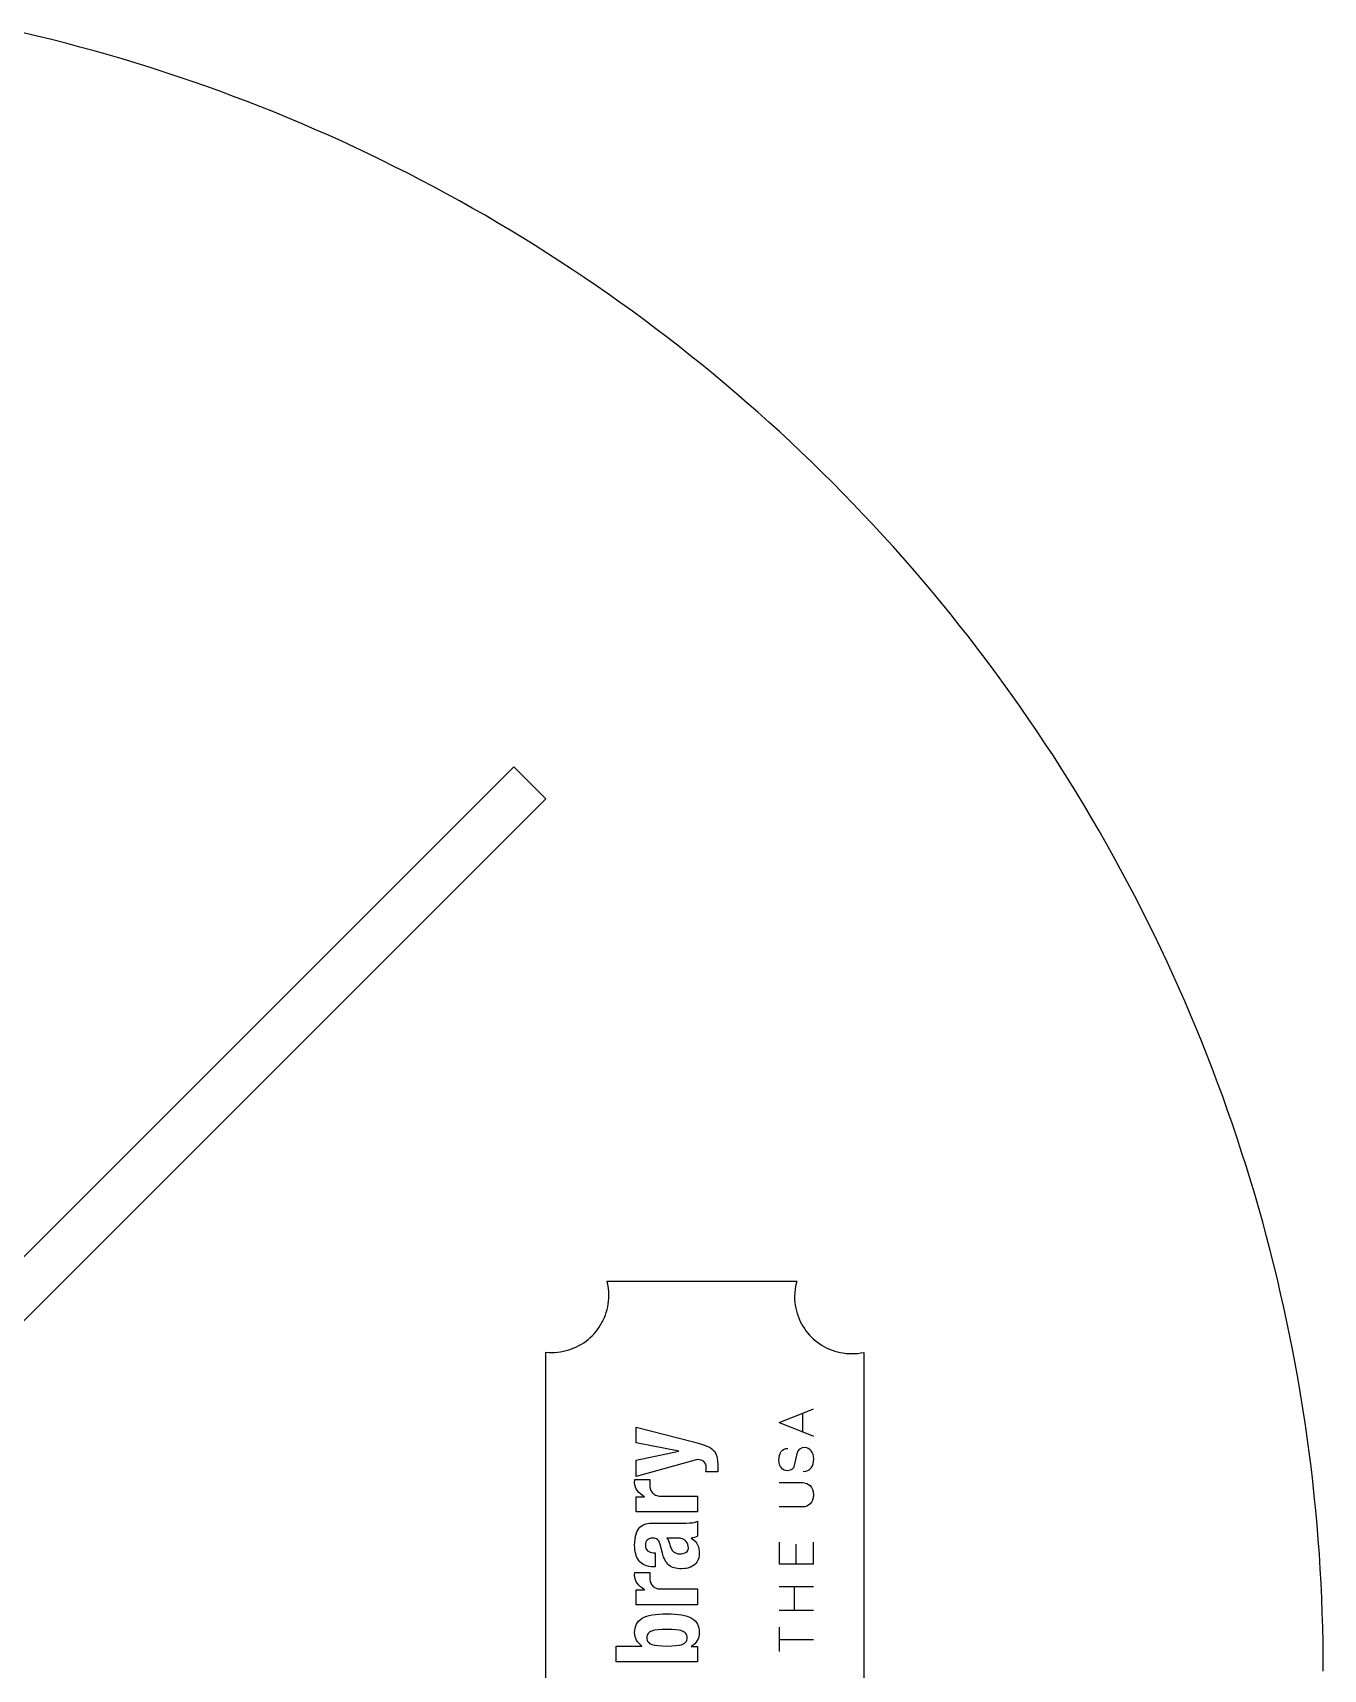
# Model space of a CAD drawing. Extents: x -457 to 457, y -182 to 182.
# Drawn here: x 328.6 to 457.2, y 14 to 177.2 of the extents above; entities that cross this region are included whole.
import ezdxf

# ---------------------------------------------------------------- set-up
doc = ezdxf.new("R2010")
doc.units = 0
doc.header["$MEASUREMENT"] = 0
doc.layers.get('0').update_dxf_attribs({"linetype": 'CONTINUOUS'})

msp = doc.modelspace()

# ---------------------------------------------------------------- linework, layer by layer
for p, q in [((329.05, 176.84), (327.63, 177.18)), ((330.47, 176.49), (329.05, 176.84)), ((331.89, 176.13), (330.47, 176.49)), ((333.3, 175.75), (331.89, 176.13)), ((334.71, 175.37), (333.3, 175.75)), ((336.12, 174.97), (334.71, 175.37)), ((337.52, 174.56), (336.12, 174.97)), ((338.92, 174.14), (337.52, 174.56)), ((340.31, 173.7), (338.92, 174.14)), ((341.71, 173.25), (340.31, 173.7)), ((343.09, 172.79), (341.71, 173.25)), ((344.48, 172.32), (343.09, 172.79)), ((345.86, 171.84), (344.48, 172.32)), ((347.23, 171.34), (345.86, 171.84)), ((348.6, 170.83), (347.23, 171.34)), ((349.97, 170.32), (348.6, 170.83)), ((351.33, 169.78), (349.97, 170.32)), ((352.69, 169.24), (351.33, 169.78)), ((354.04, 168.69), (352.69, 169.24)), ((355.39, 168.12), (354.04, 168.69)), ((356.73, 167.54), (355.39, 168.12)), ((358.07, 166.95), (356.73, 167.54)), ((359.4, 166.35), (358.07, 166.95)), ((360.72, 165.73), (359.4, 166.35)), ((362.05, 165.11), (360.72, 165.73)), ((363.36, 164.47), (362.05, 165.11)), ((364.67, 163.82), (363.36, 164.47)), ((365.98, 163.16), (364.67, 163.82)), ((367.28, 162.49), (365.98, 163.16)), ((368.57, 161.81), (367.28, 162.49)), ((369.85, 161.12), (368.57, 161.81)), ((371.14, 160.41), (369.85, 161.12)), ((372.41, 159.7), (371.14, 160.41)), ((373.68, 158.97), (372.41, 159.7)), ((374.94, 158.23), (373.68, 158.97)), ((376.19, 157.48), (374.94, 158.23)), ((377.44, 156.72), (376.19, 157.48)), ((378.69, 155.95), (377.44, 156.72)), ((379.92, 155.17), (378.69, 155.95)), ((381.15, 154.38), (379.92, 155.17)), ((382.37, 153.58), (381.15, 154.38)), ((383.58, 152.76), (382.37, 153.58)), ((384.79, 151.94), (383.58, 152.76)), ((385.99, 151.1), (384.79, 151.94)), ((387.18, 150.26), (385.99, 151.1)), ((388.37, 149.4), (387.18, 150.26)), ((389.55, 148.54), (388.37, 149.4)), ((390.72, 147.66), (389.55, 148.54)), ((391.88, 146.78), (390.72, 147.66)), ((393.03, 145.88), (391.88, 146.78)), ((394.18, 144.97), (393.03, 145.88)), ((395.32, 144.06), (394.18, 144.97)), ((396.45, 143.13), (395.32, 144.06)), ((397.57, 142.19), (396.45, 143.13)), ((398.69, 141.25), (397.57, 142.19)), ((399.79, 140.29), (398.69, 141.25)), ((400.89, 139.33), (399.79, 140.29)), ((401.98, 138.35), (400.89, 139.33)), ((403.06, 137.37), (401.98, 138.35)), ((404.13, 136.38), (403.06, 137.37)), ((405.2, 135.37), (404.13, 136.38)), ((406.25, 134.36), (405.2, 135.37)), ((407.3, 133.34), (406.25, 134.36)), ((408.34, 132.31), (407.3, 133.34)), ((409.36, 131.27), (408.34, 132.31)), ((410.38, 130.22), (409.36, 131.27)), ((411.39, 129.16), (410.38, 130.22)), ((412.39, 128.1), (411.39, 129.16)), ((413.38, 127.02), (412.39, 128.1)), ((414.36, 125.94), (413.38, 127.02)), ((415.34, 124.85), (414.36, 125.94)), ((416.3, 123.75), (415.34, 124.85)), ((417.25, 122.64), (416.3, 123.75)), ((418.19, 121.52), (417.25, 122.64)), ((419.13, 120.4), (418.19, 121.52)), ((420.05, 119.27), (419.13, 120.4)), ((420.96, 118.12), (420.05, 119.27)), ((421.87, 116.98), (420.96, 118.12)), ((422.76, 115.82), (421.87, 116.98)), ((423.64, 114.65), (422.76, 115.82)), ((424.52, 113.48), (423.64, 114.65)), ((425.38, 112.3), (424.52, 113.48)), ((426.23, 111.11), (425.38, 112.3)), ((427.08, 109.92), (426.23, 111.11)), ((427.91, 108.72), (427.08, 109.92)), ((428.73, 107.51), (427.91, 108.72)), ((429.54, 106.29), (428.73, 107.51)), ((430.34, 105.07), (429.54, 106.29)), ((431.13, 103.84), (430.34, 105.07)), ((289.75, 17.2), (376.55, 103.99)), ((376.55, 103.99), (379.73, 100.81)), ((431.91, 102.6), (431.13, 103.84)), ((432.67, 101.36), (431.91, 102.6)), ((433.43, 100.11), (432.67, 101.36)), ((379.73, 100.81), (292.93, 14.01)), ((434.18, 98.85), (433.43, 100.11)), ((434.91, 97.59), (434.18, 98.85)), ((435.64, 96.32), (434.91, 97.59)), ((436.35, 95.04), (435.64, 96.32)), ((437.05, 93.76), (436.35, 95.04)), ((437.74, 92.47), (437.05, 93.76)), ((438.42, 91.17), (437.74, 92.47)), ((439.09, 89.87), (438.42, 91.17)), ((439.74, 88.57), (439.09, 89.87)), ((440.39, 87.26), (439.74, 88.57)), ((441.02, 85.94), (440.39, 87.26)), ((441.64, 84.62), (441.02, 85.94)), ((442.25, 83.29), (441.64, 84.62)), ((442.85, 81.95), (442.25, 83.29)), ((443.44, 80.62), (442.85, 81.95)), ((444.01, 79.27), (443.44, 80.62)), ((444.58, 77.92), (444.01, 79.27)), ((445.13, 76.57), (444.58, 77.92)), ((445.67, 75.21), (445.13, 76.57)), ((446.2, 73.85), (445.67, 75.21)), ((446.71, 72.48), (446.2, 73.85)), ((447.22, 71.11), (446.71, 72.48)), ((447.71, 69.73), (447.22, 71.11)), ((448.19, 68.35), (447.71, 69.73)), ((448.66, 66.97), (448.19, 68.35)), ((449.11, 65.58), (448.66, 66.97)), ((449.56, 64.19), (449.11, 65.58)), ((449.99, 62.79), (449.56, 64.19)), ((450.41, 61.39), (449.99, 62.79)), ((450.82, 59.99), (450.41, 61.39)), ((451.21, 58.58), (450.82, 59.99)), ((451.59, 57.17), (451.21, 58.58)), ((451.97, 55.75), (451.59, 57.17)), ((452.32, 54.34), (451.97, 55.75)), ((452.67, 52.92), (452.32, 54.34)), ((385.93, 52.36), (385.85, 52.71)), ((385.85, 52.71), (404.76, 52.71)), ((385.98, 52.01), (385.93, 52.36)), ((404.67, 52.33), (404.6, 51.95)), ((404.76, 52.71), (404.67, 52.33)), ((453, 51.49), (452.67, 52.92)), ((385.96, 50.42), (386, 50.71)), ((386.02, 51.65), (385.98, 52.01)), ((386, 50.71), (386.02, 50.99)), ((386.03, 51.29), (386.02, 51.65)), ((386.02, 50.99), (386.03, 51.29)), ((404.56, 51.56), (404.55, 51.16)), ((404.55, 51.16), (404.55, 50.87)), ((404.55, 50.87), (404.58, 50.58)), ((404.6, 51.95), (404.56, 51.56)), ((404.58, 50.58), (404.61, 50.3)), ((453.32, 50.07), (453, 51.49)), ((385.47, 48.82), (385.58, 49.07)), ((385.58, 49.07), (385.68, 49.33)), ((385.68, 49.33), (385.77, 49.6)), ((385.77, 49.6), (385.85, 49.87)), ((385.85, 49.87), (385.91, 50.14)), ((385.91, 50.14), (385.96, 50.42)), ((404.61, 50.3), (404.66, 50.02)), ((404.66, 50.02), (404.73, 49.74)), ((404.73, 49.74), (404.8, 49.47)), ((404.8, 49.47), (404.89, 49.21)), ((404.89, 49.21), (404.99, 48.95)), ((404.99, 48.95), (405.11, 48.7)), ((453.63, 48.64), (453.32, 50.07)), ((384.36, 47.27), (384.55, 47.46)), ((384.55, 47.46), (384.73, 47.67)), ((384.73, 47.67), (384.9, 47.89)), ((384.9, 47.89), (385.06, 48.11)), ((385.06, 48.11), (385.21, 48.34)), ((385.21, 48.34), (385.34, 48.58)), ((385.34, 48.58), (385.47, 48.82)), ((405.11, 48.7), (405.23, 48.45)), ((405.23, 48.45), (405.37, 48.22)), ((405.37, 48.22), (405.52, 47.99)), ((405.52, 47.99), (405.68, 47.76)), ((405.68, 47.76), (405.84, 47.55)), ((405.84, 47.55), (406.02, 47.34)), ((406.02, 47.34), (406.21, 47.15)), ((453.93, 47.21), (453.63, 48.64)), ((381.21, 45.67), (381.49, 45.72)), ((381.49, 45.72), (381.77, 45.78)), ((381.77, 45.78), (382.04, 45.86)), ((382.04, 45.86), (382.3, 45.95)), ((382.3, 45.95), (382.56, 46.05)), ((382.56, 46.05), (382.81, 46.16)), ((382.81, 46.16), (383.05, 46.29)), ((383.05, 46.29), (383.29, 46.43)), ((383.29, 46.43), (383.52, 46.57)), ((383.52, 46.57), (383.75, 46.73)), ((383.75, 46.73), (383.96, 46.9)), ((383.96, 46.9), (384.17, 47.08)), ((384.17, 47.08), (384.36, 47.27)), ((406.21, 47.15), (406.41, 46.96)), ((406.41, 46.96), (406.61, 46.78)), ((406.61, 46.78), (406.83, 46.61)), ((406.83, 46.61), (407.05, 46.45)), ((407.05, 46.45), (407.28, 46.3)), ((407.28, 46.3), (407.52, 46.17)), ((407.52, 46.17), (407.77, 46.04)), ((407.77, 46.04), (408.02, 45.93)), ((408.02, 45.93), (408.28, 45.83)), ((408.28, 45.83), (408.54, 45.74)), ((408.54, 45.74), (408.81, 45.66)), ((454.21, 45.77), (453.93, 47.21)), ((454.48, 44.34), (454.21, 45.77)), ((379.73, -17.61), (379.73, 45.64)), ((379.73, 45.64), (380.03, 45.61)), ((380.03, 45.61), (380.35, 45.6)), ((380.35, 45.6), (380.64, 45.61)), ((380.64, 45.61), (380.93, 45.63)), ((380.93, 45.63), (381.21, 45.67)), ((408.81, 45.66), (409.09, 45.6)), ((409.09, 45.6), (409.37, 45.55)), ((409.37, 45.55), (409.65, 45.51)), ((409.65, 45.51), (409.94, 45.49)), ((409.94, 45.49), (410.23, 45.48)), ((410.23, 45.48), (410.54, 45.49)), ((410.54, 45.49), (410.84, 45.51)), ((410.84, 45.51), (411.14, 45.55)), ((411.14, 45.55), (411.43, 45.61)), ((411.43, 45.61), (411.43, -17.6)), ((454.74, 42.9), (454.48, 44.34)), ((454.99, 41.46), (454.74, 42.9)), ((455.22, 40.01), (454.99, 41.46)), ((403.02, 38.61), (405.35, 39.54)), ((405.35, 39.54), (406.42, 39.97)), ((405.35, 37.68), (405.35, 39.54)), ((455.44, 38.57), (455.22, 40.01)), ((388.76, 38.16), (394.47, 36.68)), ((388.76, 36.59), (388.76, 38.16)), ((403.02, 38.61), (405.35, 37.68)), ((405.35, 37.68), (406.42, 37.26)), ((455.65, 37.12), (455.44, 38.57)), ((392.99, 35.77), (388.76, 36.59)), ((394.47, 36.68), (395.18, 36.48)), ((395.18, 36.48), (395.47, 36.38)), ((395.47, 36.38), (395.73, 36.28)), ((395.73, 36.28), (395.96, 36.18)), ((395.96, 36.18), (396.16, 36.08)), ((396.16, 36.08), (396.32, 35.96)), ((396.32, 35.96), (396.46, 35.84)), ((403.34, 35.85), (403.49, 35.95)), ((403.49, 35.95), (403.67, 36.01)), ((403.67, 36.01), (403.87, 36.03)), ((405.06, 35.97), (404.96, 35.88)), ((405.31, 36.08), (405.06, 35.97)), ((405.6, 36.11), (405.31, 36.08)), ((405.76, 36.09), (405.6, 36.11)), ((405.91, 36.03), (405.76, 36.09)), ((406.06, 35.93), (405.91, 36.03)), ((406.18, 35.8), (406.06, 35.93)), ((455.84, 35.67), (455.65, 37.12)), ((388.76, 34.86), (392.99, 35.77)), ((394.88, 34.94), (388.76, 33.22)), ((388.76, 33.22), (388.76, 34.86)), ((395.07, 34.91), (394.88, 34.94)), ((395.24, 34.87), (395.07, 34.91)), ((395.39, 34.81), (395.24, 34.87)), ((395.51, 34.72), (395.39, 34.81)), ((395.61, 34.61), (395.51, 34.72)), ((395.68, 34.47), (395.61, 34.61)), ((395.72, 34.3), (395.68, 34.47)), ((395.74, 34.1), (395.72, 34.3)), ((396.46, 35.84), (396.58, 35.71)), ((396.58, 35.71), (396.67, 35.57)), ((396.67, 35.57), (396.74, 35.41)), ((396.74, 35.41), (396.8, 35.23)), ((396.8, 35.23), (396.83, 35.04)), ((396.83, 35.04), (396.86, 34.82)), ((396.86, 34.82), (396.88, 34.33)), ((396.88, 34.33), (396.88, 33.69)), ((402.98, 34.87), (403, 35.11)), ((403, 34.63), (402.98, 34.87)), ((403, 35.11), (403.04, 35.34)), ((403.05, 34.42), (403, 34.63)), ((403.04, 35.34), (403.12, 35.54)), ((403.13, 34.24), (403.05, 34.42)), ((403.12, 35.54), (403.22, 35.71)), ((403.22, 35.71), (403.34, 35.85)), ((404.51, 34.33), (404.43, 34.11)), ((404.77, 35.49), (404.51, 34.33)), ((404.87, 35.77), (404.77, 35.49)), ((404.96, 35.88), (404.87, 35.77)), ((406.29, 35.64), (406.18, 35.8)), ((406.21, 34.1), (406.32, 34.29)), ((406.38, 35.44), (406.29, 35.64)), ((406.32, 34.29), (406.39, 34.5)), ((406.43, 35.22), (406.38, 35.44)), ((406.39, 34.5), (406.44, 34.73)), ((406.45, 34.98), (406.43, 35.22)), ((406.44, 34.73), (406.45, 34.98)), ((456.03, 34.22), (455.84, 35.67)), ((388.6, 32.63), (388.62, 32.92)), ((388.62, 32.4), (388.6, 32.63)), ((388.62, 32.92), (390.12, 32.92)), ((390.11, 32.67), (390.1, 32.43)), ((390.12, 32.92), (390.11, 32.67)), ((395.7, 33.69), (395.73, 33.89)), ((396.88, 33.69), (395.7, 33.69)), ((395.73, 33.89), (395.74, 34.1)), ((403.23, 34.09), (403.13, 34.24)), ((403.35, 33.97), (403.23, 34.09)), ((403.49, 33.88), (403.35, 33.97)), ((403.65, 33.83), (403.49, 33.88)), ((403.81, 33.81), (403.65, 33.83)), ((404.1, 33.85), (403.81, 33.81)), ((404.3, 33.95), (404.1, 33.85)), ((404.43, 34.11), (404.3, 33.95)), ((405.39, 33.73), (405.66, 33.76)), ((405.66, 33.76), (405.88, 33.83)), ((405.88, 33.83), (406.06, 33.95)), ((406.06, 33.95), (406.21, 34.1)), ((456.2, 32.77), (456.03, 34.22)), ((456.35, 31.32), (456.2, 32.77)), ((388.67, 32.18), (388.62, 32.4)), ((388.75, 31.99), (388.67, 32.18)), ((388.87, 31.81), (388.75, 31.99)), ((388.76, 31.2), (389.58, 31.2)), ((388.76, 29.7), (388.76, 31.2)), ((389.01, 31.64), (388.87, 31.81)), ((389.18, 31.49), (389.01, 31.64)), ((389.37, 31.35), (389.18, 31.49)), ((389.58, 31.2), (389.37, 31.35)), ((390.1, 32.43), (390.11, 32.22)), ((390.11, 32.22), (390.16, 32.02)), ((390.16, 32.02), (390.19, 31.92)), ((390.19, 31.92), (390.23, 31.82)), ((390.23, 31.82), (390.29, 31.73)), ((390.29, 31.73), (390.35, 31.64)), ((390.35, 31.64), (390.42, 31.56)), ((390.42, 31.56), (390.5, 31.49)), ((390.5, 31.49), (390.59, 31.43)), ((390.59, 31.43), (390.69, 31.37)), ((390.69, 31.37), (390.8, 31.33)), ((390.8, 31.33), (390.92, 31.3)), ((390.92, 31.3), (391.06, 31.28)), ((391.06, 31.28), (391.2, 31.27)), ((391.2, 31.27), (394.88, 31.27)), ((394.88, 31.27), (394.88, 29.7)), ((405.34, 32.6), (403.01, 32.6)), ((405.55, 32.58), (405.34, 32.6)), ((405.55, 32.58), (405.75, 32.53)), ((405.75, 32.53), (405.93, 32.44)), ((405.93, 32.44), (406.1, 32.32)), ((406.1, 32.32), (406.23, 32.15)), ((406.23, 32.15), (406.33, 31.95)), ((406.33, 31.95), (406.4, 31.7)), ((406.39, 31.12), (406.33, 30.87)), ((406.42, 31.41), (406.39, 31.12)), ((406.4, 31.7), (406.42, 31.41)), ((456.5, 29.86), (456.35, 31.32)), ((394.88, 29.7), (388.76, 29.7)), ((405.34, 30.2), (403.01, 30.2)), ((405.56, 30.22), (405.34, 30.2)), ((405.76, 30.27), (405.56, 30.22)), ((405.94, 30.37), (405.76, 30.27)), ((406.1, 30.5), (405.94, 30.37)), ((406.23, 30.66), (406.1, 30.5)), ((406.33, 30.87), (406.23, 30.66)), ((456.63, 28.41), (456.5, 29.86)), ((388.81, 27.71), (388.9, 27.89)), ((388.9, 27.89), (389.01, 28.05)), ((389.01, 28.05), (389.12, 28.18)), ((389.12, 28.18), (389.26, 28.29)), ((389.26, 28.29), (389.4, 28.38)), ((389.4, 28.38), (389.55, 28.45)), ((389.55, 28.45), (389.72, 28.5)), ((389.72, 28.5), (389.89, 28.54)), ((389.89, 28.54), (390.08, 28.57)), ((390.08, 28.57), (390.27, 28.58)), ((390.27, 28.58), (390.48, 28.59)), ((390.48, 28.59), (393.69, 28.59)), ((393.69, 28.59), (394.07, 28.6)), ((394.07, 28.6), (394.36, 28.62)), ((394.36, 28.62), (394.5, 28.65)), ((394.5, 28.65), (394.62, 28.68)), ((394.62, 28.68), (394.88, 28.78)), ((394.88, 28.78), (394.88, 27.28)), ((456.75, 26.95), (456.63, 28.41)), ((388.6, 26.37), (388.61, 26.7)), ((388.61, 26.15), (388.6, 26.37)), ((388.61, 26.7), (388.64, 27)), ((388.62, 25.94), (388.61, 26.15)), ((388.64, 27), (388.68, 27.27)), ((388.68, 27.27), (388.74, 27.5)), ((388.74, 27.5), (388.81, 27.71)), ((389.68, 26.54), (389.67, 26.36)), ((389.67, 26.36), (389.68, 26.19)), ((389.72, 26.69), (389.68, 26.54)), ((389.68, 26.19), (389.73, 26.05)), ((389.78, 26.82), (389.72, 26.69)), ((389.87, 26.92), (389.78, 26.82)), ((389.98, 26.99), (389.87, 26.92)), ((390.11, 27.05), (389.98, 26.99)), ((390.25, 27.08), (390.11, 27.05)), ((390.42, 27.09), (390.25, 27.08)), ((390.56, 27.08), (390.42, 27.09)), ((390.69, 27.06), (390.56, 27.08)), ((390.79, 27.01), (390.69, 27.06)), ((390.88, 26.95), (390.79, 27.01)), ((390.96, 26.86), (390.88, 26.95)), ((391.03, 26.76), (390.96, 26.86)), ((391.09, 26.62), (391.03, 26.76)), ((391.14, 26.46), (391.09, 26.62)), ((391.37, 25.58), (391.14, 26.46)), ((391.82, 27.09), (391.93, 26.92)), ((393.02, 27.09), (391.82, 27.09)), ((391.93, 26.92), (392.01, 26.74)), ((392.01, 26.74), (392.08, 26.57)), ((392.08, 26.57), (392.12, 26.42)), ((392.12, 26.42), (392.18, 26.2)), ((392.18, 26.2), (392.26, 26.01)), ((393.14, 27.08), (393.02, 27.09)), ((393.25, 27.06), (393.14, 27.08)), ((393.36, 27.03), (393.25, 27.06)), ((393.45, 27), (393.36, 27.03)), ((393.54, 26.95), (393.45, 27)), ((393.61, 26.89), (393.54, 26.95)), ((393.68, 26.83), (393.61, 26.89)), ((393.74, 26.76), (393.68, 26.83)), ((393.84, 26.61), (393.74, 26.76)), ((393.91, 26.45), (393.84, 26.61)), ((393.95, 26.28), (393.91, 26.45)), ((393.97, 26.12), (393.95, 26.28)), ((393.96, 26.05), (393.97, 26.12)), ((394.56, 27.16), (394.24, 27.09)), ((394.24, 27.09), (394.46, 26.92)), ((394.46, 26.92), (394.63, 26.77)), ((394.72, 27.21), (394.56, 27.16)), ((394.63, 26.77), (394.77, 26.61)), ((394.88, 27.28), (394.72, 27.21)), ((394.77, 26.61), (394.87, 26.43)), ((394.87, 26.43), (394.95, 26.23)), ((394.95, 26.23), (395, 26.02)), ((403.04, 24.49), (403.04, 26.69)), ((404.68, 26.5), (404.68, 24.49)), ((406.42, 24.49), (406.42, 26.69)), ((456.86, 25.49), (456.75, 26.95)), ((388.65, 25.73), (388.62, 25.94)), ((388.7, 25.54), (388.65, 25.73)), ((388.75, 25.35), (388.7, 25.54)), ((388.83, 25.17), (388.75, 25.35)), ((388.91, 25.01), (388.83, 25.17)), ((389.02, 24.85), (388.91, 25.01)), ((389.13, 24.72), (389.02, 24.85)), ((389.27, 24.59), (389.13, 24.72)), ((389.43, 24.48), (389.27, 24.59)), ((389.6, 24.39), (389.43, 24.48)), ((389.73, 26.05), (389.8, 25.92)), ((389.8, 25.92), (389.89, 25.82)), ((389.89, 25.82), (390, 25.74)), ((390, 25.74), (390.14, 25.68)), ((390.14, 25.68), (390.29, 25.64)), ((390.29, 25.64), (390.47, 25.63)), ((390.47, 25.63), (390.64, 25.63)), ((390.64, 25.63), (390.64, 24.22)), ((391.49, 25.2), (391.37, 25.58)), ((391.56, 25.03), (391.49, 25.2)), ((391.64, 24.88), (391.56, 25.03)), ((391.72, 24.74), (391.64, 24.88)), ((391.81, 24.61), (391.72, 24.74)), ((391.9, 24.5), (391.81, 24.61)), ((392.01, 24.4), (391.9, 24.5)), ((392.26, 26.01), (392.35, 25.86)), ((392.35, 25.86), (392.46, 25.73)), ((392.46, 25.73), (392.6, 25.64)), ((392.6, 25.64), (392.75, 25.58)), ((392.75, 25.58), (392.92, 25.54)), ((392.92, 25.54), (393.11, 25.53)), ((393.11, 25.53), (393.28, 25.54)), ((393.28, 25.54), (393.44, 25.56)), ((393.44, 25.56), (393.59, 25.61)), ((393.59, 25.61), (393.71, 25.67)), ((393.71, 25.67), (393.82, 25.75)), ((393.82, 25.75), (393.9, 25.85)), ((393.9, 25.85), (393.93, 25.91)), ((393.93, 25.91), (393.95, 25.98)), ((393.95, 25.98), (393.96, 26.05)), ((394.7, 24.56), (394.59, 24.45)), ((394.79, 24.68), (394.7, 24.56)), ((394.88, 24.82), (394.79, 24.68)), ((394.94, 24.97), (394.88, 24.82)), ((394.99, 25.13), (394.94, 24.97)), ((395.02, 25.31), (394.99, 25.13)), ((395, 26.02), (395.03, 25.77)), ((395.03, 25.51), (395.02, 25.31)), ((395.03, 25.77), (395.03, 25.51)), ((404.68, 24.49), (403.04, 24.49)), ((406.42, 24.49), (404.68, 24.49)), ((456.95, 24.03), (456.86, 25.49)), ((388.6, 23.38), (388.62, 23.67)), ((388.62, 23.15), (388.6, 23.38)), ((388.62, 23.67), (390.12, 23.67)), ((388.67, 22.93), (388.62, 23.15)), ((388.75, 22.73), (388.67, 22.93)), ((389.79, 24.32), (389.6, 24.39)), ((390, 24.27), (389.79, 24.32)), ((390.23, 24.23), (390, 24.27)), ((390.11, 23.42), (390.1, 23.18)), ((390.1, 23.18), (390.11, 22.97)), ((390.12, 23.67), (390.11, 23.42)), ((390.11, 22.97), (390.16, 22.77)), ((390.49, 24.22), (390.23, 24.23)), ((390.64, 24.22), (390.49, 24.22)), ((392.13, 24.31), (392.01, 24.4)), ((392.25, 24.23), (392.13, 24.31)), ((392.39, 24.17), (392.25, 24.23)), ((392.54, 24.12), (392.39, 24.17)), ((392.71, 24.08), (392.54, 24.12)), ((392.88, 24.05), (392.71, 24.08)), ((393.08, 24.04), (392.88, 24.05)), ((393.28, 24.03), (393.08, 24.04)), ((393.59, 24.05), (393.28, 24.03)), ((393.75, 24.07), (393.59, 24.05)), ((393.9, 24.11), (393.75, 24.07)), ((394.05, 24.15), (393.9, 24.11)), ((394.2, 24.21), (394.05, 24.15)), ((394.34, 24.28), (394.2, 24.21)), ((394.47, 24.36), (394.34, 24.28)), ((394.59, 24.45), (394.47, 24.36)), ((457.03, 22.57), (456.95, 24.03)), ((388.87, 22.55), (388.75, 22.73)), ((388.76, 21.95), (389.58, 21.95)), ((388.76, 20.45), (388.76, 21.95)), ((389.01, 22.39), (388.87, 22.55)), ((389.18, 22.24), (389.01, 22.39)), ((389.37, 22.1), (389.18, 22.24)), ((389.58, 21.95), (389.37, 22.1)), ((390.16, 22.77), (390.19, 22.67)), ((390.19, 22.67), (390.23, 22.57)), ((390.23, 22.57), (390.29, 22.48)), ((390.29, 22.48), (390.35, 22.39)), ((390.35, 22.39), (390.42, 22.31)), ((390.42, 22.31), (390.5, 22.24)), ((390.5, 22.24), (390.59, 22.18)), ((390.59, 22.18), (390.69, 22.12)), ((390.69, 22.12), (390.8, 22.08)), ((390.8, 22.08), (390.92, 22.05)), ((390.92, 22.05), (391.06, 22.02)), ((391.06, 22.02), (391.2, 22.02)), ((391.2, 22.02), (394.88, 22.02)), ((394.88, 22.02), (394.88, 20.45)), ((403.02, 22.28), (404.54, 22.28)), ((404.54, 19.87), (404.54, 22.28)), ((404.54, 22.28), (406.42, 22.28)), ((457.1, 21.11), (457.03, 22.57)), ((394.88, 20.45), (388.76, 20.45)), ((404.54, 19.87), (403.02, 19.87)), ((406.42, 19.87), (404.54, 19.87)), ((457.15, 19.65), (457.1, 21.11)), ((457.2, 18.19), (457.15, 19.65)), ((388.61, 17.91), (388.65, 18.12)), ((388.65, 18.12), (388.7, 18.33)), ((388.7, 18.33), (388.78, 18.51)), ((388.78, 18.51), (388.89, 18.68)), ((388.89, 18.68), (389.02, 18.83)), ((389.02, 18.83), (389.17, 18.97)), ((389.17, 18.97), (389.36, 19.1)), ((389.36, 19.1), (389.56, 19.2)), ((389.56, 19.2), (389.8, 19.3)), ((389.8, 19.3), (390.06, 19.38)), ((390.06, 19.38), (390.36, 19.44)), ((390.36, 19.44), (390.68, 19.49)), ((390.94, 17.95), (390.6, 17.9)), ((390.68, 19.49), (391.03, 19.52)), ((391.35, 17.98), (390.94, 17.95)), ((391.03, 19.52), (391.41, 19.54)), ((391.82, 17.98), (391.35, 17.98)), ((391.41, 19.54), (391.82, 19.55)), ((391.82, 19.55), (392.23, 19.54)), ((392.29, 17.98), (391.82, 17.98)), ((392.23, 19.54), (392.61, 19.52)), ((392.69, 17.95), (392.29, 17.98)), ((392.61, 19.52), (392.96, 19.49)), ((393.04, 17.9), (392.69, 17.95)), ((392.96, 19.49), (393.28, 19.44)), ((393.28, 19.44), (393.57, 19.38)), ((393.57, 19.38), (393.83, 19.3)), ((393.83, 19.3), (394.07, 19.2)), ((394.07, 19.2), (394.28, 19.1)), ((394.28, 19.1), (394.46, 18.97)), ((394.46, 18.97), (394.62, 18.83)), ((394.62, 18.83), (394.75, 18.68)), ((394.75, 18.68), (394.85, 18.51)), ((394.85, 18.51), (394.93, 18.33)), ((394.93, 18.33), (394.99, 18.12)), ((394.99, 18.12), (395.02, 17.91)), ((403.02, 18.22), (403.02, 16.99)), ((457.23, 16.73), (457.2, 18.19)), ((386.76, 14.77), (386.76, 16.33)), ((386.76, 16.33), (389.33, 16.33)), ((388.6, 17.68), (388.61, 17.91)), ((388.61, 17.46), (388.6, 17.68)), ((388.65, 17.27), (388.61, 17.46)), ((388.7, 17.09), (388.65, 17.27)), ((388.78, 16.92), (388.7, 17.09)), ((388.88, 16.76), (388.78, 16.92)), ((389.01, 16.62), (388.88, 16.76)), ((389.16, 16.48), (389.01, 16.62)), ((389.33, 16.33), (389.16, 16.48)), ((389.84, 17.4), (389.81, 17.29)), ((389.81, 17.29), (389.81, 17.17)), ((389.81, 17.17), (389.81, 17.04)), ((389.81, 17.04), (389.84, 16.93)), ((389.88, 17.49), (389.84, 17.4)), ((389.84, 16.93), (389.88, 16.83)), ((389.93, 17.58), (389.88, 17.49)), ((389.88, 16.83), (389.93, 16.74)), ((390, 17.66), (389.93, 17.58)), ((389.93, 16.74), (390, 16.67)), ((390.09, 17.72), (390, 17.66)), ((390, 16.67), (390.09, 16.6)), ((390.19, 17.78), (390.09, 17.72)), ((390.09, 16.6), (390.19, 16.54)), ((390.31, 17.83), (390.19, 17.78)), ((390.19, 16.54), (390.31, 16.49)), ((390.45, 17.87), (390.31, 17.83)), ((390.31, 16.49), (390.45, 16.45)), ((390.6, 17.9), (390.45, 17.87)), ((390.45, 16.45), (390.6, 16.41)), ((390.6, 16.41), (390.94, 16.37)), ((390.94, 16.37), (391.35, 16.34)), ((391.35, 16.34), (391.82, 16.33)), ((391.82, 16.33), (392.29, 16.34)), ((392.29, 16.34), (392.69, 16.37)), ((392.69, 16.37), (393.04, 16.41)), ((393.19, 17.87), (393.04, 17.9)), ((393.04, 16.41), (393.19, 16.45)), ((393.32, 17.83), (393.19, 17.87)), ((393.19, 16.45), (393.32, 16.49)), ((393.44, 17.78), (393.32, 17.83)), ((393.32, 16.49), (393.44, 16.54)), ((393.54, 17.72), (393.44, 17.78)), ((393.44, 16.54), (393.54, 16.6)), ((393.63, 17.66), (393.54, 17.72)), ((393.54, 16.6), (393.63, 16.67)), ((393.7, 17.58), (393.63, 17.66)), ((393.63, 16.67), (393.7, 16.74)), ((393.76, 17.49), (393.7, 17.58)), ((393.7, 16.74), (393.76, 16.83)), ((393.8, 17.4), (393.76, 17.49)), ((393.76, 16.83), (393.8, 16.93)), ((393.82, 17.29), (393.8, 17.4)), ((393.8, 16.93), (393.82, 17.04)), ((393.83, 17.17), (393.82, 17.29)), ((393.82, 17.04), (393.83, 17.17)), ((394.42, 16.42), (394.23, 16.29)), ((394.59, 16.56), (394.42, 16.42)), ((394.73, 16.72), (394.59, 16.56)), ((394.84, 16.88), (394.73, 16.72)), ((394.93, 17.06), (394.84, 16.88)), ((394.99, 17.25), (394.93, 17.06)), ((395.02, 17.45), (394.99, 17.25)), ((395.02, 17.91), (395.03, 17.68)), ((395.03, 17.68), (395.02, 17.45)), ((403.02, 16.99), (406.42, 16.99)), ((403.02, 16.99), (403.02, 15.77)), ((457.24, 15.27), (457.23, 16.73)), ((394.88, 14.77), (386.76, 14.77)), ((394.23, 16.29), (394.88, 16.27)), ((394.88, 16.27), (394.88, 14.77)), ((457.25, 13.81), (457.24, 15.27))]:
    msp.add_line(p, q)

doc.saveas('drawing.dxf')
